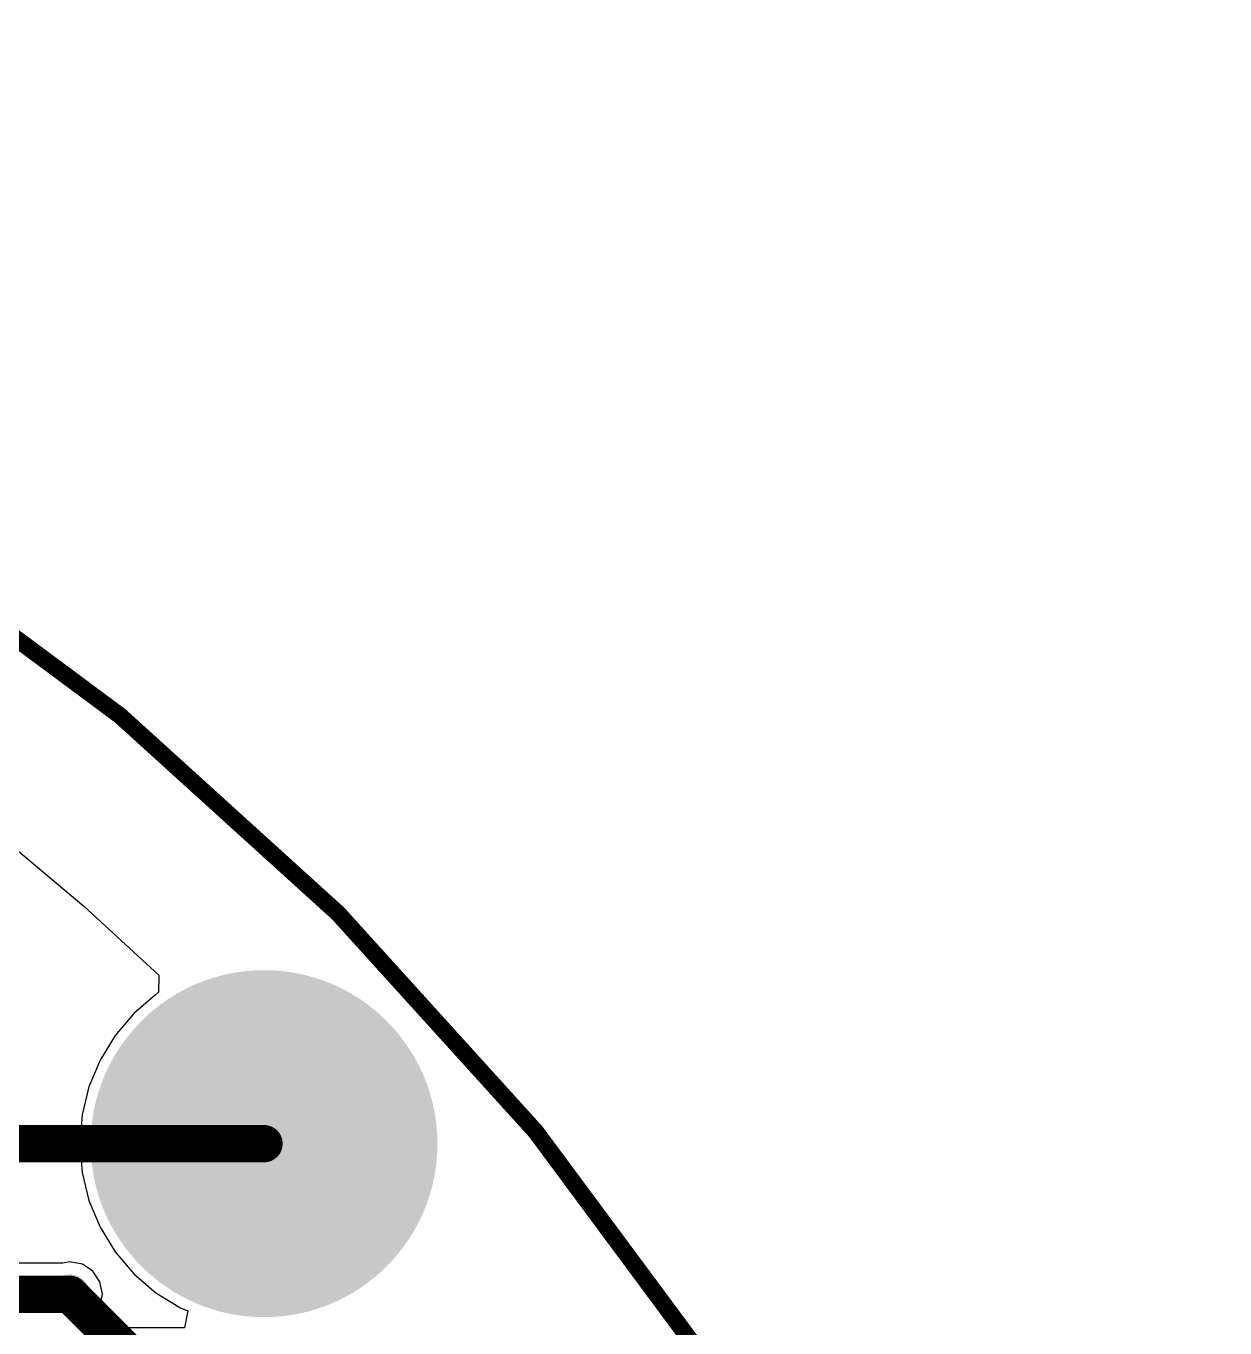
# Model space of a CAD drawing. Header units: millimetres. Extents: x -0.71 to 2.98, y -0.65 to 2.9.
# Drawn here: x 2.27 to 2.978, y 2.135 to 2.904 of the extents above; entities that cross this region are included whole.
import ezdxf

# ---------------------------------------------------------------- set-up
doc = ezdxf.new("R2010")
doc.units = ezdxf.units.MM
doc.header["$MEASUREMENT"] = 0
for name, color, linetype in [('BottomLayer', 5, 'Continuous'), ('BottomSolder', 6, 'Continuous'), ('Mechanical2', 216, 'Continuous'), ('MultiLayer', 9, 'Continuous'), ('PadHoleLayer', 156, 'Continuous'), ('TopLayer', 1, 'Continuous'), ('TopSolder', 216, 'Continuous'), ('ViaHoleLayer', 16, 'Continuous')]:
    doc.layers.add(name, color=color, linetype=linetype)

msp = doc.modelspace()

# ---------------------------------------------------------------- hatches: boundary and pattern name
at = {"layer": 'BottomLayer'}
h = msp.add_hatch(color=5, dxfattribs=at)
edge = h.paths.add_edge_path()
edge.add_arc((2.41069, 2.24391), 0.09843, 0, 360)
h = msp.add_hatch(color=5, dxfattribs=at)
edge = h.paths.add_edge_path()
edge.add_arc((2.296, 2.155), 0.01181, 0, 360)
at = {"layer": 'BottomSolder'}
h = msp.add_hatch(color=6, dxfattribs=at)
edge = h.paths.add_edge_path()
edge.add_arc((2.41069, 2.24391), 0.10243, 0, 360)
h = msp.add_hatch(color=6, dxfattribs=at)
edge = h.paths.add_edge_path()
edge.add_arc((2.296, 2.155), 0.00791, 0, 360)
at = {"layer": 'MultiLayer'}
h = msp.add_hatch(color=9, dxfattribs=at)
edge = h.paths.add_edge_path()
edge.add_arc((2.41069, 2.24391), 0.09843, 0, 360)
at = {"layer": 'PadHoleLayer'}
h = msp.add_hatch(color=156, dxfattribs=at)
edge = h.paths.add_edge_path()
edge.add_arc((2.41069, 2.24391), 0.05906, 0, 360)
at = {"layer": 'TopLayer'}
h = msp.add_hatch(color=1, dxfattribs=at)
edge = h.paths.add_edge_path()
edge.add_arc((2.41069, 2.24391), 0.09843, 0, 360)
h = msp.add_hatch(color=1, dxfattribs=at)
edge = h.paths.add_edge_path()
edge.add_arc((2.296, 2.155), 0.01181, 0, 360)
at = {"layer": 'TopSolder'}
h = msp.add_hatch(color=216, dxfattribs=at)
edge = h.paths.add_edge_path()
edge.add_arc((2.41069, 2.24391), 0.10243, 0, 360)
h = msp.add_hatch(color=216, dxfattribs=at)
edge = h.paths.add_edge_path()
edge.add_arc((2.296, 2.155), 0.00791, 0, 360)
at = {"layer": 'ViaHoleLayer'}
h = msp.add_hatch(color=16, dxfattribs=at)
edge = h.paths.add_edge_path()
edge.add_arc((2.296, 2.155), 0.00591, 0, 360)

# ---------------------------------------------------------------- linework, layer by layer
at = {"layer": 'BottomLayer', "const_width": 0.022}
for points in [[(2.21891, 2.24391), (2.41069, 2.24391)], [(2.296, 2.155), (2.339, 2.112)]]:
    msp.add_lwpolyline(points, dxfattribs=at)
at = {"layer": 'BottomLayer', "const_width": 0.011}
for points in [[(2.40519, 2.24391, 1), (2.41619, 2.24391, 1)], [(2.2905, 2.155, 1), (2.3015, 2.155, 1)]]:
    msp.add_lwpolyline(points, format="xyb", close=True, dxfattribs=at)
at = {"layer": 'Mechanical2', "const_width": 0.01}
msp.add_lwpolyline([(2.97335, 1.12706, 1), (-0.56996, 1.12706, 1)], format="xyb", close=True, dxfattribs=at)
at = {"layer": 'TopLayer'}
for p, q in [((2.24827, 2.43107), (2.30415, 2.38418)), ((2.30415, 2.38418), (2.34857, 2.34348)), ((2.34857, 2.34348), (2.34826, 2.33336)), ((2.34658, 2.33174), (2.33379, 2.32082)), ((2.34826, 2.33336), (2.34658, 2.33174)), ((2.33379, 2.32082), (2.32271, 2.30784)), ((2.32271, 2.30784), (2.31379, 2.29329)), ((2.31379, 2.29329), (2.30726, 2.27752)), ((2.30726, 2.27752), (2.30327, 2.26092)), ((2.30327, 2.26092), (2.30233, 2.24891)), ((2.30233, 2.24891), (2.41069, 2.24891)), ((2.41069, 2.24891), (2.41069, 2.23891)), ((2.41069, 2.23891), (2.30233, 2.23891)), ((2.30233, 2.23891), (2.30327, 2.2269)), ((2.30327, 2.2269), (2.30726, 2.2103)), ((2.30726, 2.2103), (2.31379, 2.19453)), ((2.31379, 2.19453), (2.32271, 2.17998)), ((2.32271, 2.17998), (2.33379, 2.167)), ((2.29184, 2.17335), (2.0576, 2.17335)), ((2.296, 2.17418), (2.29184, 2.17335)), ((2.30334, 2.17272), (2.296, 2.17418)), ((2.30956, 2.16856), (2.30334, 2.17272)), ((2.31372, 2.16234), (2.30956, 2.16856)), ((2.31518, 2.155), (2.31372, 2.16234)), ((2.33379, 2.167), (2.34677, 2.15592)), ((2.31372, 2.14766), (2.31518, 2.155)), ((2.34677, 2.15592), (2.36132, 2.147)), ((2.31209, 2.14522), (2.31372, 2.14766)), ((2.31688, 2.13522), (2.31209, 2.14522)), ((2.36132, 2.147), (2.36563, 2.14522)), ((2.36563, 2.14522), (2.36365, 2.13522)), ((2.36365, 2.13522), (2.31688, 2.13522))]:
    msp.add_line(p, q, dxfattribs=at)
at = {"layer": 'TopLayer', "const_width": 0.022}
msp.add_lwpolyline([(2.05, 2.155), (2.296, 2.155)], dxfattribs=at)
at = {"layer": 'TopLayer', "const_width": 0.011}
msp.add_lwpolyline([(2.2905, 2.155, 1), (2.3015, 2.155, 1)], format="xyb", close=True, dxfattribs=at)

doc.saveas('drawing.dxf')
